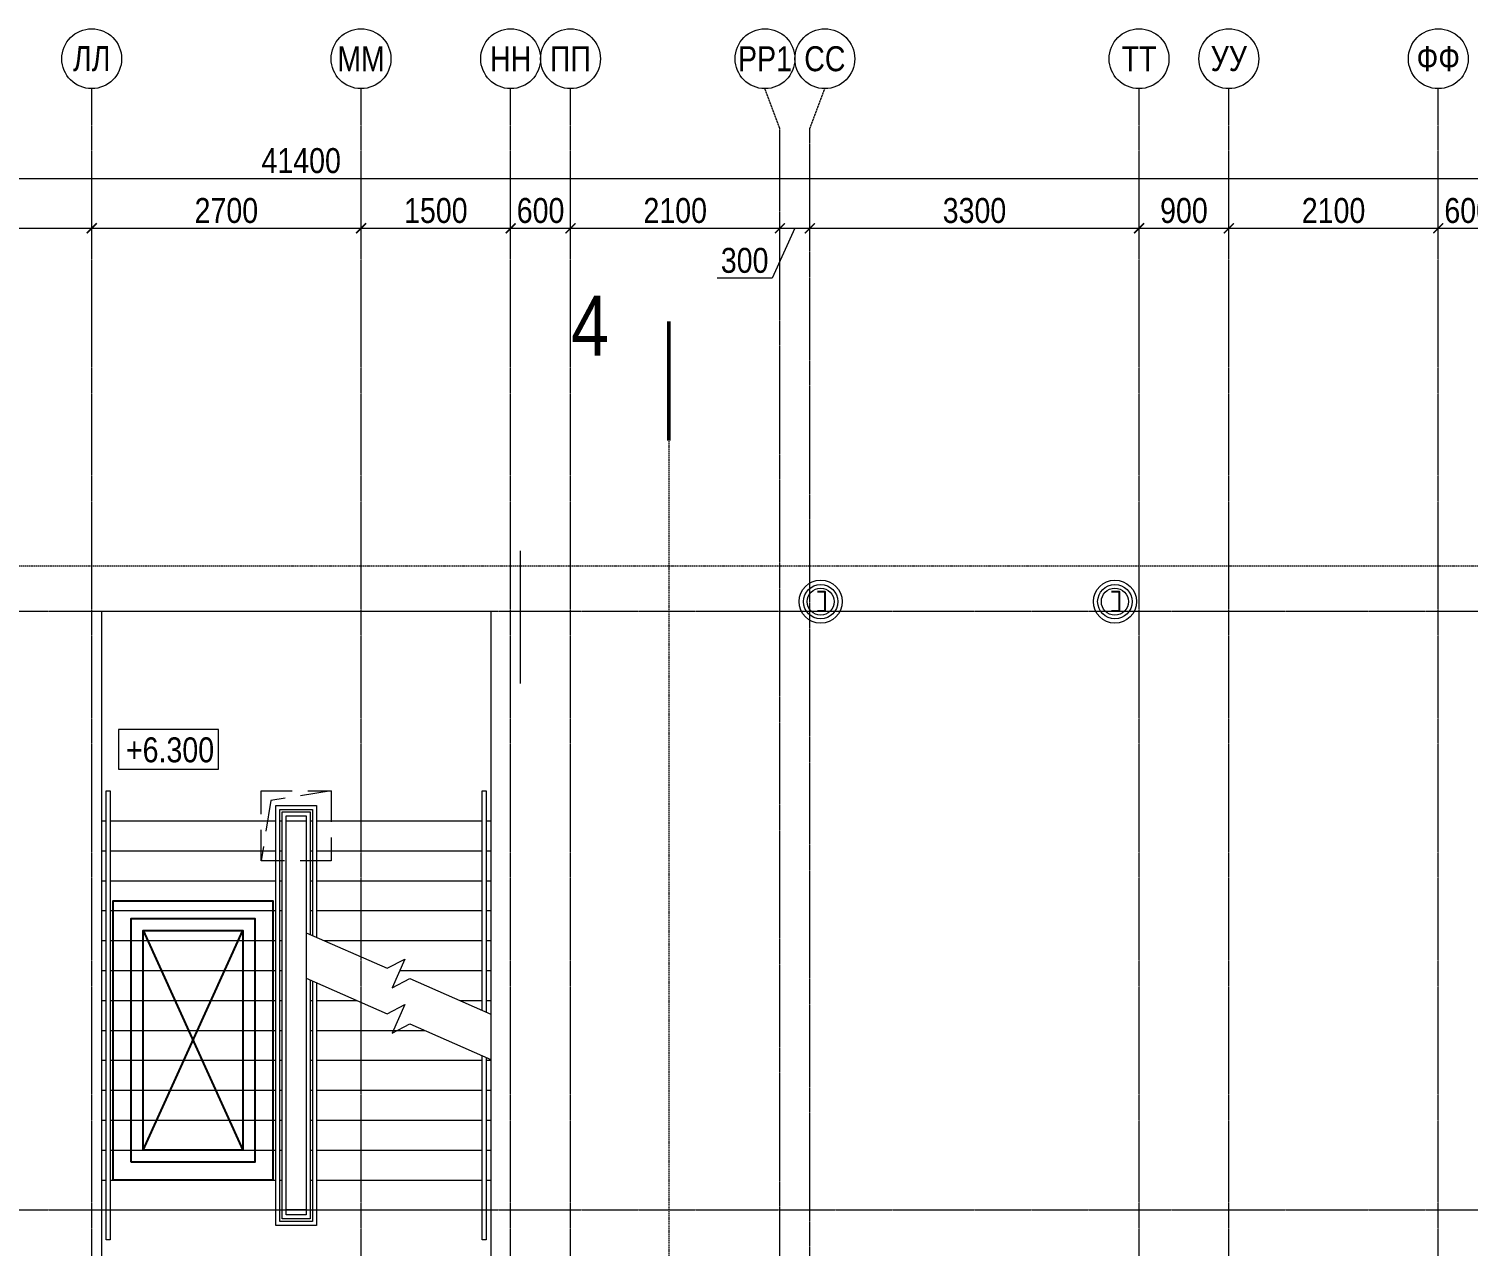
# Model space of a CAD drawing. Header units: millimetres. Extents: x -65509 to 912790, y 446 to 713294.
# Drawn here: x 200492 to 214923, y 686098 to 698299 of the extents above; entities that cross this region are included whole.
import ezdxf
from ezdxf.enums import TextEntityAlignment as Align

# ---------------------------------------------------------------- set-up
doc = ezdxf.new("R2010")
doc.units = ezdxf.units.MM
for name, pattern in [('CENTER2', [28.575, 19.05, -3.175, 3.175, -3.175]), ('DASHED', [19.05, 12.7, -6.35]), ('HIDDEN', [9.525, 6.35, -3.175])]:
    doc.linetypes.add(name, pattern=pattern)
doc.layers.get('Defpoints').update_dxf_attribs({"color": 250})
doc.layers.add('АР_Делит', color=250, linetype='Continuous', lineweight=0, plot=False)
doc.layers.add('РД_Кровля', color=250, linetype='Continuous', lineweight=25, plot=False)
for name, color, linetype, lineweight in [('АР_Мебель', 250, 'Continuous', 5), ('АР_Отметка', 250, 'Continuous', 13), ('АР_Разрезы марка', 7, 'Continuous', 13), ('АР_Ф_ЛК', 250, 'Continuous', 5), ('КМ_Фахверки', 250, 'Continuous', 25), ('ОВ_Классы', 250, 'Continuous', 0), ('РД_Оси_100', 250, 'Continuous', 0), ('РД_Оси_размер', 250, 'Continuous', 0)]:
    doc.layers.add(name, color=color, linetype=linetype, lineweight=lineweight)
doc.styles.add('Arial_Narrow_08', font='ARIALN.TTF', dxfattribs={"width": 0.8})
doc.styles.add('style1', font='ARIALN.TTF')
doc.styles.add('ккк', font='isocpeur.ttf', dxfattribs={"width": 0.85, "oblique": 15})
doc.dimstyles.new('Dim100_ареал', dxfattribs={"dimscale": 100, "dimtxt": 2.5, "dimasz": 1, "dimexe": 1, "dimexo": 1, "dimgap": 0.5, "dimtad": 1, "dimzin": 12, "dimdsep": 46, "dimtxsty": 'style1', "dimblk": 'ARCHTICK', "dimcen": 1, "dimdle": 1, "dimclrd": 256, "dimclre": 256, "dimaunit": 1, "dimadec": 0, "dimazin": 3, "dimtfac": 1, "dimtmove": 1, "dimatfit": 3, "dimldrblk": 'OPEN30', "dimfxl": 4, "dimfxlon": 1, "dimtolj": 1, "dimtzin": 0, "dimlwd": 9, "dimlwe": 9, "dimarcsym": 0})

# ---------------------------------------------------------------- blocks, each defined once
blk = doc.blocks.new('A-iden')
at = {"linetype": 'Continuous', "lineweight": 5}
blk.add_circle((0, -4), 3, dxfattribs=at)
at = {"color": 0, "linetype": 'Continuous', "lineweight": 20, "style": 'ккк', "width": 0.85}
blk.add_attdef('ID', text='', height=8, dxfattribs=at).set_placement((0.31, -3.85), align=Align.MIDDLE_CENTER)
blk = doc.blocks.new('_ArchTick')
at = {"color": 0, "linetype": 'ByBlock', "const_width": 0.15}
blk.add_lwpolyline([(-0.5, -0.5), (0.5, 0.5)], dxfattribs=at)
blk = doc.blocks.new('*D227')
at = {"layer": 'Defpoints', "color": 0, "transparency": 16777216}
for p in [(114600, 139039), (73200, 137039), (114600, 137039)]:
    blk.add_point(p, dxfattribs=at)
at = {"layer": 'РД_Оси_размер', "color": 0, "lineweight": 5, "transparency": 16777216}
for p, q in [((73200, 138839), (73200, 139139)), ((114600, 138839), (114600, 139139)), ((73100, 139039), (114700, 139039))]:
    blk.add_line(p, q, dxfattribs=at)
at = {"layer": 'РД_Оси_размер', "color": 0, "lineweight": 5, "transparency": 16777216, "xscale": 100, "yscale": 100, "zscale": 100, "rotation": 180}
blk.add_blockref('_ArchTick', (73200, 139039), dxfattribs=at)
at = {"layer": 'РД_Оси_размер', "color": 0, "lineweight": 5, "transparency": 16777216, "xscale": 100, "yscale": 100, "zscale": 100}
blk.add_blockref('_ArchTick', (114600, 139039), dxfattribs=at)
at = {"layer": 'РД_Оси_размер', "color": 0, "transparency": 16777216, "insert": (93900, 139216), "char_height": 250, "attachment_point": 5, "style": 'style1'}
blk.add_mtext('\\A1;41400', dxfattribs=at)
blk = doc.blocks.new('_Open30')
at = {"color": 0, "linetype": 'ByBlock', "lineweight": -2}
for p, q in [((-1, 0.27), (0, 0)), ((0, 0), (-1, -0.27)), ((0, 0), (-1, 0))]:
    blk.add_line(p, q, dxfattribs=at)
blk = doc.blocks.new('*D342')
at = {"layer": 'Defpoints', "color": 0, "transparency": 16777216}
for p in [(91800, 138539), (88500, 137039), (91800, 137039)]:
    blk.add_point(p, dxfattribs=at)
at = {"layer": 'РД_Оси_размер', "color": 0, "lineweight": 5, "transparency": 16777216}
for p, q in [((88400, 138539), (91900, 138539)), ((88500, 138339), (88500, 138639)), ((91800, 138339), (91800, 138639))]:
    blk.add_line(p, q, dxfattribs=at)
at = {"layer": 'РД_Оси_размер', "color": 0, "lineweight": 5, "transparency": 16777216, "xscale": 100, "yscale": 100, "zscale": 100, "rotation": 180}
blk.add_blockref('_ArchTick', (88500, 138539), dxfattribs=at)
at = {"layer": 'РД_Оси_размер', "color": 0, "lineweight": 5, "transparency": 16777216, "xscale": 100, "yscale": 100, "zscale": 100}
blk.add_blockref('_ArchTick', (91800, 138539), dxfattribs=at)
at = {"layer": 'РД_Оси_размер', "color": 0, "transparency": 16777216, "insert": (90150, 138716), "char_height": 250, "attachment_point": 5, "style": 'style1'}
blk.add_mtext('\\A1;3300', dxfattribs=at)
blk = doc.blocks.new('*D343')
at = {"layer": 'Defpoints', "color": 0, "transparency": 16777216}
for p in [(94500, 138539), (91800, 137039), (94500, 137039)]:
    blk.add_point(p, dxfattribs=at)
at = {"layer": 'РД_Оси_размер', "color": 0, "lineweight": 5, "transparency": 16777216}
for p, q in [((91700, 138539), (94600, 138539)), ((91800, 138339), (91800, 138639)), ((94500, 138339), (94500, 138639))]:
    blk.add_line(p, q, dxfattribs=at)
at = {"layer": 'РД_Оси_размер', "color": 0, "lineweight": 5, "transparency": 16777216, "xscale": 100, "yscale": 100, "zscale": 100, "rotation": 180}
blk.add_blockref('_ArchTick', (91800, 138539), dxfattribs=at)
at = {"layer": 'РД_Оси_размер', "color": 0, "lineweight": 5, "transparency": 16777216, "xscale": 100, "yscale": 100, "zscale": 100}
blk.add_blockref('_ArchTick', (94500, 138539), dxfattribs=at)
at = {"layer": 'РД_Оси_размер', "color": 0, "transparency": 16777216, "insert": (93150, 138716), "char_height": 250, "attachment_point": 5, "style": 'style1'}
blk.add_mtext('\\A1;2700', dxfattribs=at)
blk = doc.blocks.new('*D344')
at = {"layer": 'Defpoints', "color": 0, "transparency": 16777216}
for p in [(96000, 138539), (94500, 137039), (96000, 137039)]:
    blk.add_point(p, dxfattribs=at)
at = {"layer": 'РД_Оси_размер', "color": 0, "lineweight": 5, "transparency": 16777216}
for p, q in [((94400, 138539), (96100, 138539)), ((94500, 138339), (94500, 138639)), ((96000, 138339), (96000, 138639))]:
    blk.add_line(p, q, dxfattribs=at)
at = {"layer": 'РД_Оси_размер', "color": 0, "lineweight": 5, "transparency": 16777216, "xscale": 100, "yscale": 100, "zscale": 100, "rotation": 180}
blk.add_blockref('_ArchTick', (94500, 138539), dxfattribs=at)
at = {"layer": 'РД_Оси_размер', "color": 0, "lineweight": 5, "transparency": 16777216, "xscale": 100, "yscale": 100, "zscale": 100}
blk.add_blockref('_ArchTick', (96000, 138539), dxfattribs=at)
at = {"layer": 'РД_Оси_размер', "color": 0, "transparency": 16777216, "insert": (95250, 138716), "char_height": 250, "attachment_point": 5, "style": 'style1'}
blk.add_mtext('\\A1;1500', dxfattribs=at)
blk = doc.blocks.new('*D345')
at = {"layer": 'Defpoints', "color": 0, "transparency": 16777216}
for p in [(96600, 138539), (96000, 137039), (96600, 137039)]:
    blk.add_point(p, dxfattribs=at)
at = {"layer": 'РД_Оси_размер', "color": 0, "lineweight": 5, "transparency": 16777216}
for p, q in [((95900, 138539), (96700, 138539)), ((96000, 138339), (96000, 138639)), ((96600, 138339), (96600, 138639))]:
    blk.add_line(p, q, dxfattribs=at)
at = {"layer": 'РД_Оси_размер', "color": 0, "lineweight": 5, "transparency": 16777216, "xscale": 100, "yscale": 100, "zscale": 100, "rotation": 180}
blk.add_blockref('_ArchTick', (96000, 138539), dxfattribs=at)
at = {"layer": 'РД_Оси_размер', "color": 0, "lineweight": 5, "transparency": 16777216, "xscale": 100, "yscale": 100, "zscale": 100}
blk.add_blockref('_ArchTick', (96600, 138539), dxfattribs=at)
at = {"layer": 'РД_Оси_размер', "color": 0, "transparency": 16777216, "insert": (96300, 138716), "char_height": 250, "attachment_point": 5, "style": 'style1'}
blk.add_mtext('\\A1;600', dxfattribs=at)
blk = doc.blocks.new('*D411')
at = {"layer": 'Defpoints', "color": 0, "transparency": 16777216}
for p in [(98700, 138539), (96600, 137039), (98700, 137039)]:
    blk.add_point(p, dxfattribs=at)
at = {"layer": 'РД_Оси_размер', "color": 0, "lineweight": 5, "transparency": 16777216}
for p, q in [((96500, 138539), (98800, 138539)), ((96600, 138339), (96600, 138639)), ((98700, 138339), (98700, 138639))]:
    blk.add_line(p, q, dxfattribs=at)
at = {"layer": 'РД_Оси_размер', "color": 0, "lineweight": 5, "transparency": 16777216, "xscale": 100, "yscale": 100, "zscale": 100, "rotation": 180}
blk.add_blockref('_ArchTick', (96600, 138539), dxfattribs=at)
at = {"layer": 'РД_Оси_размер', "color": 0, "lineweight": 5, "transparency": 16777216, "xscale": 100, "yscale": 100, "zscale": 100}
blk.add_blockref('_ArchTick', (98700, 138539), dxfattribs=at)
at = {"layer": 'РД_Оси_размер', "color": 0, "transparency": 16777216, "insert": (97650, 138716), "char_height": 250, "attachment_point": 5, "style": 'style1'}
blk.add_mtext('\\A1;2100', dxfattribs=at)
blk = doc.blocks.new('*D412')
at = {"layer": 'Defpoints', "color": 0, "transparency": 16777216}
for p in [(99000, 138539), (98700, 137039), (99000, 137039)]:
    blk.add_point(p, dxfattribs=at)
at = {"layer": 'РД_Оси_размер', "color": 0, "lineweight": 5, "transparency": 16777216}
for p, q in [((98600, 138539), (99100, 138539)), ((98850, 138539), (98622, 138039)), ((98700, 138339), (98700, 138639)), ((99000, 138339), (99000, 138639)), ((98622, 138039), (98070, 138039))]:
    blk.add_line(p, q, dxfattribs=at)
at = {"layer": 'РД_Оси_размер', "color": 0, "lineweight": 5, "transparency": 16777216, "xscale": 100, "yscale": 100, "zscale": 100, "rotation": 180}
blk.add_blockref('_ArchTick', (98700, 138539), dxfattribs=at)
at = {"layer": 'РД_Оси_размер', "color": 0, "lineweight": 5, "transparency": 16777216, "xscale": 100, "yscale": 100, "zscale": 100}
blk.add_blockref('_ArchTick', (99000, 138539), dxfattribs=at)
at = {"layer": 'РД_Оси_размер', "color": 0, "transparency": 16777216, "insert": (98346, 138216), "char_height": 250, "attachment_point": 5, "style": 'style1'}
blk.add_mtext('\\A1;300', dxfattribs=at)
blk = doc.blocks.new('*D413')
at = {"layer": 'Defpoints', "color": 0, "transparency": 16777216}
for p in [(102300, 138539), (99000, 137039), (102300, 137039)]:
    blk.add_point(p, dxfattribs=at)
at = {"layer": 'РД_Оси_размер', "color": 0, "lineweight": 5, "transparency": 16777216}
for p, q in [((98900, 138539), (102400, 138539)), ((99000, 138339), (99000, 138639)), ((102300, 138339), (102300, 138639))]:
    blk.add_line(p, q, dxfattribs=at)
at = {"layer": 'РД_Оси_размер', "color": 0, "lineweight": 5, "transparency": 16777216, "xscale": 100, "yscale": 100, "zscale": 100, "rotation": 180}
blk.add_blockref('_ArchTick', (99000, 138539), dxfattribs=at)
at = {"layer": 'РД_Оси_размер', "color": 0, "lineweight": 5, "transparency": 16777216, "xscale": 100, "yscale": 100, "zscale": 100}
blk.add_blockref('_ArchTick', (102300, 138539), dxfattribs=at)
at = {"layer": 'РД_Оси_размер', "color": 0, "transparency": 16777216, "insert": (100650, 138716), "char_height": 250, "attachment_point": 5, "style": 'style1'}
blk.add_mtext('\\A1;3300', dxfattribs=at)
blk = doc.blocks.new('*D414')
at = {"layer": 'Defpoints', "color": 0, "transparency": 16777216}
for p in [(103200, 138539), (102300, 137039), (103200, 137039)]:
    blk.add_point(p, dxfattribs=at)
at = {"layer": 'РД_Оси_размер', "color": 0, "lineweight": 5, "transparency": 16777216}
for p, q in [((102200, 138539), (103300, 138539)), ((102300, 138339), (102300, 138639)), ((103200, 138339), (103200, 138639))]:
    blk.add_line(p, q, dxfattribs=at)
at = {"layer": 'РД_Оси_размер', "color": 0, "lineweight": 5, "transparency": 16777216, "xscale": 100, "yscale": 100, "zscale": 100, "rotation": 180}
blk.add_blockref('_ArchTick', (102300, 138539), dxfattribs=at)
at = {"layer": 'РД_Оси_размер', "color": 0, "lineweight": 5, "transparency": 16777216, "xscale": 100, "yscale": 100, "zscale": 100}
blk.add_blockref('_ArchTick', (103200, 138539), dxfattribs=at)
at = {"layer": 'РД_Оси_размер', "color": 0, "transparency": 16777216, "insert": (102750, 138716), "char_height": 250, "attachment_point": 5, "style": 'style1'}
blk.add_mtext('\\A1;900', dxfattribs=at)
blk = doc.blocks.new('*D415')
at = {"layer": 'Defpoints', "color": 0, "transparency": 16777216}
for p in [(105300, 138539), (103200, 137039), (105300, 137039)]:
    blk.add_point(p, dxfattribs=at)
at = {"layer": 'РД_Оси_размер', "color": 0, "lineweight": 5, "transparency": 16777216}
for p, q in [((103100, 138539), (105400, 138539)), ((103200, 138339), (103200, 138639)), ((105300, 138339), (105300, 138639))]:
    blk.add_line(p, q, dxfattribs=at)
at = {"layer": 'РД_Оси_размер', "color": 0, "lineweight": 5, "transparency": 16777216, "xscale": 100, "yscale": 100, "zscale": 100, "rotation": 180}
blk.add_blockref('_ArchTick', (103200, 138539), dxfattribs=at)
at = {"layer": 'РД_Оси_размер', "color": 0, "lineweight": 5, "transparency": 16777216, "xscale": 100, "yscale": 100, "zscale": 100}
blk.add_blockref('_ArchTick', (105300, 138539), dxfattribs=at)
at = {"layer": 'РД_Оси_размер', "color": 0, "transparency": 16777216, "insert": (104250, 138716), "char_height": 250, "attachment_point": 5, "style": 'style1'}
blk.add_mtext('\\A1;2100', dxfattribs=at)
blk = doc.blocks.new('*D416')
at = {"layer": 'Defpoints', "color": 0, "transparency": 16777216}
for p in [(105900, 138539), (105300, 137039), (105900, 137039)]:
    blk.add_point(p, dxfattribs=at)
at = {"layer": 'РД_Оси_размер', "color": 0, "lineweight": 5, "transparency": 16777216}
for p, q in [((105200, 138539), (106000, 138539)), ((105300, 138339), (105300, 138639)), ((105900, 138339), (105900, 138639))]:
    blk.add_line(p, q, dxfattribs=at)
at = {"layer": 'РД_Оси_размер', "color": 0, "lineweight": 5, "transparency": 16777216, "xscale": 100, "yscale": 100, "zscale": 100, "rotation": 180}
blk.add_blockref('_ArchTick', (105300, 138539), dxfattribs=at)
at = {"layer": 'РД_Оси_размер', "color": 0, "lineweight": 5, "transparency": 16777216, "xscale": 100, "yscale": 100, "zscale": 100}
blk.add_blockref('_ArchTick', (105900, 138539), dxfattribs=at)
at = {"layer": 'РД_Оси_размер', "color": 0, "transparency": 16777216, "insert": (105600, 138716), "char_height": 250, "attachment_point": 5, "style": 'style1'}
blk.add_mtext('\\A1;600', dxfattribs=at)
blk = doc.blocks.new('Отметка_план')
at = {"color": 7}
blk.add_lwpolyline([(0, 0), (10, 0), (10, 4), (0, 4)], close=True, dxfattribs=at)
at = {"style": 'Arial_Narrow_08', "width": 0.8}
blk.add_attdef('OTMG', text='', height=2.5, dxfattribs=at).set_placement((9.06, 0.7), align=Align.RIGHT)
blk = doc.blocks.new('ЛК_3900х8900_2эт')
at = {"color": 5}
for points in [[(6500, 3815), (2300, 3815), (2300, 3855), (6800, 3855), (6800, 3815), (6500, 3815)], [(4129, 45), (2300, 45), (2300, 85), (4146, 85)], [(4601, 85), (6800, 85), (6800, 45), (4583, 45)]]:
    blk.add_lwpolyline(points, dxfattribs=at)
at = {"layer": 'АР_Делит'}
blk.add_lwpolyline([(-300, 3900), (8600, 3900), (8600, 0), (-300, 0)], close=True, dxfattribs=at)
at = {"layer": 'АР_Ф_ЛК', "color": 5}
for p, q in [((2600, 3900), (2600, 3855)), ((2900, 3900), (2900, 3855)), ((3200, 3900), (3200, 3855)), ((3500, 3900), (3500, 3855)), ((3800, 3900), (3800, 3855)), ((4100, 3900), (4100, 3855)), ((4400, 3900), (4400, 3855)), ((4700, 3900), (4700, 3855)), ((5000, 3900), (5000, 3855)), ((5300, 3900), (5300, 3855)), ((5600, 3900), (5600, 3855)), ((5900, 3900), (5900, 3855)), ((6200, 3900), (6200, 3855)), ((6500, 3900), (6500, 3855)), ((2600, 3815), (2600, 2155)), ((2900, 3815), (2900, 2155)), ((3200, 3815), (3200, 2155)), ((3500, 3815), (3500, 2155)), ((3800, 3815), (3800, 2155)), ((4100, 3815), (4100, 2155)), ((4400, 3815), (4400, 2155)), ((4700, 3815), (4700, 2155)), ((5000, 3815), (5000, 2155)), ((5300, 3815), (5300, 2155)), ((5600, 3815), (5600, 2155)), ((5900, 3815), (5900, 2155)), ((6200, 3815), (6200, 2155)), ((6500, 3815), (6500, 2155)), ((2600, 2115), (2600, 2090)), ((2600, 2050), (2600, 1850)), ((2900, 2115), (2900, 2090)), ((3200, 2115), (3200, 2090)), ((3500, 2115), (3500, 2090)), ((3800, 2115), (3800, 2090)), ((4100, 2115), (4100, 2090)), ((4400, 2115), (4400, 2090)), ((4700, 2115), (4700, 2090)), ((5000, 2115), (5000, 2090)), ((5300, 2115), (5300, 2090)), ((5600, 2115), (5600, 2090)), ((5900, 2115), (5900, 2090)), ((6200, 2115), (6200, 2090)), ((6500, 2115), (6500, 2090)), ((6500, 2050), (6500, 1850)), ((2600, 1810), (2600, 1785)), ((2600, 1745), (2600, 85)), ((2900, 1810), (2900, 1785)), ((2900, 1745), (2900, 85)), ((3200, 1810), (3200, 1785)), ((3200, 1745), (3200, 85)), ((3500, 1810), (3500, 1785)), ((3500, 1745), (3500, 85)), ((3800, 1810), (3800, 1785)), ((3800, 1745), (3800, 85)), ((4100, 1810), (4100, 1785)), ((4100, 1745), (4100, 85)), ((4400, 1810), (4400, 1785)), ((4400, 1745), (4400, 661)), ((4700, 1810), (4700, 1785)), ((4700, 1745), (4700, 1341)), ((5600, 1810), (5600, 1785)), ((5600, 1745), (5600, 85)), ((5900, 1810), (5900, 1785)), ((5900, 1745), (5900, 85)), ((6200, 1810), (6200, 1785)), ((6200, 1745), (6200, 85)), ((6500, 1810), (6500, 1785)), ((6500, 1745), (6500, 85)), ((5300, 1671), (5300, 85)), ((5000, 912), (5000, 85)), ((4700, 309), (4700, 85)), ((2600, 45), (2600, 0)), ((2900, 45), (2900, 0)), ((3200, 45), (3200, 0)), ((3500, 45), (3500, 0)), ((3800, 45), (3800, 0)), ((4100, 45), (4100, 0)), ((4700, 45), (4700, 0)), ((5000, 45), (5000, 0)), ((5300, 45), (5300, 0)), ((5600, 45), (5600, 0)), ((5900, 45), (5900, 0)), ((6200, 45), (6200, 0)), ((6500, 45), (6500, 0))]:
    blk.add_line(p, q, dxfattribs=at)
at = {"layer": 'АР_Ф_ЛК'}
for points in [[(6500, 2985, 0, 150, 0), (6034, 2985, 0, 0, 0), (2600, 2985, 0, 0, 0)], [(2600, 915, 0, 150, 0), (3066, 915, 0, 0, 0), (4400, 915, 0, 0, 0)], [(5122, 915, 0, 150, 0), (5588, 915, 0, 0, 0), (6500, 915, 0, 0, 0)]]:
    blk.add_lwpolyline(points, format="xyseb", dxfattribs=at)
at = {"layer": 'АР_Ф_ЛК', "color": 5}
for points in [[(4878, 1745), (2445, 1745), (2445, 2155), (6655, 2155), (6655, 1745), (5333, 1745)], [(4896, 1785), (2485, 1785), (2485, 2115), (6615, 2115), (6615, 1785), (5350, 1785)], [(4907, 1810), (2510, 1810), (2510, 2090), (6590, 2090), (6590, 1810), (5361, 1810)]]:
    blk.add_lwpolyline(points, dxfattribs=at)
for points in [[(2550, 2050), (6550, 2050), (6550, 1850), (2550, 1850)], [(2600, 2050), (6500, 2050), (6500, 1850), (2600, 1850)]]:
    blk.add_lwpolyline(points, close=True, dxfattribs=at)
at = {"layer": 'АР_Ф_ЛК', "lineweight": 0}
for points in [[(4924, 1850), (4567, 1039), (4659, 862), (4373, 988), (4466, 811), (4109, 0)], [(5379, 1850), (5022, 1039), (5114, 862), (4828, 988), (4921, 811), (4564, 0)]]:
    blk.add_lwpolyline(points, dxfattribs=at)
blk = doc.blocks.new('Люк_ЛК_кровля')
for points in [[(-300, 1300), (2500, 1300), (2500, -300), (-300, -300)], [(-120, 1120), (2320, 1120), (2320, -120), (-120, -120)], [(0, 1000), (2200, 1000), (2200, 0), (0, 0)]]:
    blk.add_lwpolyline(points, close=True)
for points in [[(0, 1000), (2200, 0)], [(2200, 1000), (0, 0)]]:
    blk.add_lwpolyline(points)
blk = doc.blocks.new('otv пунктир')
at = {"linetype": 'HIDDEN', "ltscale": 0.07}
blk.add_lwpolyline([(0, 0), (0, 1), (1, 1), (1, 0)], close=True, dxfattribs=at)
blk.add_lwpolyline([(0, 1), (0.135, 0.137), (1, 0)], dxfattribs=at)
blk = doc.blocks.new('Ф_пеноблок 200')
at = {"layer": 'АР_Делит', "color": 1}
for radius in [216, 173, 136]:
    blk.add_circle((103, -42), radius, dxfattribs=at)
at = {"layer": 'КМ_Фахверки'}
blk.add_lwpolyline([(0, -75), (0, 0), (200, 0), (200, -75)], dxfattribs=at)
blk = doc.blocks.new('СОШ_2200_АР_ОСИ_М100_28.05.24')
at = {"layer": 'АР_Делит', "color": 5, "linetype": 'DASHED'}
blk.add_lwpolyline([(-355, 13145), (-355, 100855), (37145, 100855), (37145, 129155), (72745, 129155), (72745, 135155), (114955, 135155), (114955, -355)], dxfattribs=at)
at = {"layer": 'РД_Оси_100', "linetype": 'CENTER2'}
for p, q in [((91800, -6155), (91800, 139938.679)), ((94500, -6155), (94500, 139938.679)), ((96000, -6155), (96000, 139938.679)), ((102300, -6155), (102300, 139938.679)), ((-5954.958, 134700), (119910, 134700)), ((-5954.958, 128700), (119910, 128700))]:
    blk.add_line(p, q, dxfattribs=at)
for points in [[(96600, -6155), (96600, 139938.679)], [(98700, -6194.98), (98700, 139538.679), (98550, 139938.679)], [(99000, -6195.83), (99000, 139538.679), (99150, 139938.679)], [(103200, -6155), (103200, 139938.679)], [(105300, -6155), (105300, 139938.679)]]:
    blk.add_lwpolyline(points, dxfattribs=at)
at = {"layer": 'РД_Оси_100', "color": 0}
ref = blk.add_blockref('A-iden', (91800, 140638.679), dxfattribs=dict(at, xscale=100, yscale=100, zscale=100))
ref.add_attrib('ID', 'ЛЛ', dxfattribs={"layer": '0', "linetype": 'Continuous', "height": 250, "style": 'style1'}).set_placement((91800, 140238.679), align=Align.MIDDLE)
ref = blk.add_blockref('A-iden', (94500, 140638.679), dxfattribs=dict(at, xscale=100, yscale=100, zscale=100))
ref.add_attrib('ID', 'ММ', dxfattribs={"layer": '0', "linetype": 'Continuous', "height": 250, "style": 'style1'}).set_placement((94500, 140238.679), align=Align.MIDDLE)
ref = blk.add_blockref('A-iden', (96000, 140638.679), dxfattribs=dict(at, xscale=100, yscale=100, zscale=100))
ref.add_attrib('ID', 'НН', dxfattribs={"layer": '0', "linetype": 'Continuous', "height": 250, "style": 'style1'}).set_placement((96000, 140238.679), align=Align.MIDDLE)
ref = blk.add_blockref('A-iden', (96600, 140638.679), dxfattribs=dict(at, xscale=100, yscale=100, zscale=100))
ref.add_attrib('ID', 'ПП', dxfattribs={"layer": '0', "linetype": 'Continuous', "height": 250, "style": 'style1'}).set_placement((96600, 140238.679), align=Align.MIDDLE)
ref = blk.add_blockref('A-iden', (98550, 140638.679), dxfattribs=dict(at, xscale=100, yscale=100, zscale=100))
ref.add_attrib('ID', 'РР1', dxfattribs={"layer": '0', "linetype": 'Continuous', "height": 250, "style": 'style1'}).set_placement((98550, 140238.679), align=Align.MIDDLE)
ref = blk.add_blockref('A-iden', (99150, 140638.679), dxfattribs=dict(at, xscale=100, yscale=100, zscale=100))
ref.add_attrib('ID', 'СС', dxfattribs={"layer": '0', "linetype": 'Continuous', "height": 250, "style": 'style1'}).set_placement((99150, 140238.679), align=Align.MIDDLE)
ref = blk.add_blockref('A-iden', (102300, 140638.679), dxfattribs=dict(at, xscale=100, yscale=100, zscale=100))
ref.add_attrib('ID', 'ТТ', dxfattribs={"layer": '0', "linetype": 'Continuous', "height": 250, "style": 'style1'}).set_placement((102300, 140238.679), align=Align.MIDDLE)
ref = blk.add_blockref('A-iden', (103200, 140638.679), dxfattribs=dict(at, xscale=100, yscale=100, zscale=100))
ref.add_attrib('ID', 'УУ', dxfattribs={"layer": '0', "linetype": 'Continuous', "height": 250, "style": 'style1'}).set_placement((103200, 140238.679), align=Align.MIDDLE)
ref = blk.add_blockref('A-iden', (105300, 140638.679), dxfattribs=dict(at, xscale=100, yscale=100, zscale=100))
ref.add_attrib('ID', 'ФФ', dxfattribs={"layer": '0', "linetype": 'Continuous', "height": 250, "style": 'style1'}).set_placement((105300, 140238.679), align=Align.MIDDLE)
at = {"layer": 'РД_Оси_размер'}
for base, p1, p2, picture, middle in [((114600, 139038.679), (73200, 137038.679), (114600, 137038.679), '*D227', (93900, 139216.322)), ((91800, 138538.679), (88500, 137038.679), (91800, 137038.679), '*D342', (90150, 138716.322)), ((94500, 138538.679), (91800, 137038.679), (94500, 137038.679), '*D343', (93150, 138716.322)), ((96000, 138538.679), (94500, 137038.679), (96000, 137038.679), '*D344', (95250, 138716.322)), ((96600, 138538.679), (96000, 137038.679), (96600, 137038.679), '*D345', (96300, 138716.322)), ((98700, 138538.679), (96600, 137038.679), (98700, 137038.679), '*D411', (97650, 138716.322)), ((102300, 138538.679), (99000, 137038.679), (102300, 137038.679), '*D413', (100650, 138716.322)), ((103200, 138538.679), (102300, 137038.679), (103200, 137038.679), '*D414', (102750, 138716.322)), ((105300, 138538.679), (103200, 137038.679), (105300, 137038.679), '*D415', (104250, 138716.322)), ((105900, 138538.679), (105300, 137038.679), (105900, 137038.679), '*D416', (105600, 138716.322))]:
    dim = blk.add_linear_dim(base=base, p1=p1, p2=p2, dimstyle='Dim100_ареал', dxfattribs=at)
    dim.commit()
    dim.dimension.update_dxf_attribs({"geometry": picture, "text_midpoint": middle})
dim = blk.add_linear_dim(base=(99000, 138538.679), p1=(98700, 137038.679), p2=(99000, 137038.679), dimstyle='Dim100_ареал', dxfattribs=at)
dim.commit()
dim.dimension.update_dxf_attribs({"geometry": '*D412', "text_midpoint": (98572.453, 138038.679), "dimtype": 128})

msp = doc.modelspace()

# ---------------------------------------------------------------- linework, layer by layer
at = {"layer": 'АР_Мебель'}
msp.add_line((205422.589, 691737.821), (205422.589, 693067.125), dxfattribs=at)
at = {"layer": 'АР_Разрезы марка', "linetype": 'DASHED', "lineweight": 0}
msp.add_lwpolyline([(206909.669, 695365.157), (206909.669, 658397.331), (204896.697, 658397.331), (204896.697, 555791.08)], dxfattribs=at)
at = {"layer": 'АР_Разрезы марка', "lineweight": 50}
msp.add_lwpolyline([(206909.669, 695365.157), (206909.669, 694174.505)], dxfattribs=at)
at = {"layer": 'АР_Разрезы марка'}
msp.add_lwpolyline([(206909.669, 694769.831, 0, 200, 0), (206465.401, 694769.831, 0, 0, 0), (205635.84, 694769.831, 0, 0, 0)], format="xyseb", dxfattribs=at)

# ---------------------------------------------------------------- block references
at = {"layer": 'АР_Отметка'}
ref = msp.add_blockref('Отметка_план', (201392.287, 690877.683), dxfattribs=dict(at, xscale=100, yscale=100, zscale=100))
ref.add_attrib('OTMG', '+6.300', dxfattribs={"layer": '0', "color": 0, "height": 250, "style": 'style1'}).set_placement((202349.705, 691197.499), align=Align.TOP_RIGHT)
at = {"layer": 'АР_Ф_ЛК', "color": 5, "rotation": 90}
msp.add_blockref('ЛК_3900х8900_2эт', (205122.586, 683860.762), dxfattribs=at)
at = {"layer": 'КМ_Фахверки', "rotation": 270}
for p in [(208472.583, 692660.764), (211422.586, 692660.764)]:
    msp.add_blockref('Ф_пеноблок 200', p, dxfattribs=at)
at = {"layer": 'ОВ_Классы', "xscale": 700, "yscale": 700, "rotation": 270}
msp.add_blockref('otv пунктир', (202822.586, 690660.762), dxfattribs=at)
at = {"layer": 'РД_Кровля', "rotation": 89.99995577451405}
msp.add_blockref('Люк_ЛК_кровля', (202637.586, 687060.763), dxfattribs=at)
at = {"layer": 'РД_Оси_100'}
msp.add_blockref('СОШ_2200_АР_ОСИ_М100_28.05.24', (109322.589, 557760.764), dxfattribs=at)

# ---------------------------------------------------------------- texts
at = {"layer": 'АР_Разрезы марка', "color": 7, "insert": (206118.746, 695323.546), "char_height": 600, "width": 1999.94, "attachment_point": 5, "style": 'style1'}
msp.add_mtext('4', dxfattribs=at)

doc.saveas('drawing.dxf')
